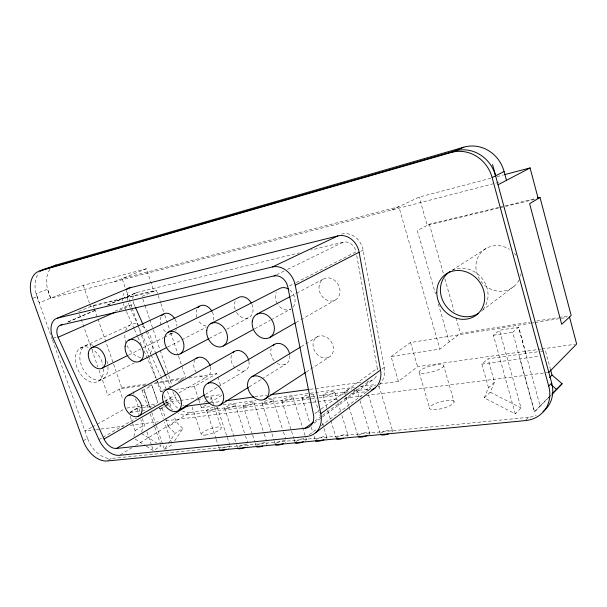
<?xml version="1.0" encoding="UTF-8"?>
<svg xmlns="http://www.w3.org/2000/svg" width="607" height="607" viewBox="0 0 607 607"><rect width="100%" height="100%" fill="white"/><g stroke="black" fill="none" stroke-linecap="round" stroke-linejoin="round"><path stroke-width="0.46" stroke-dasharray="3.04 2.28" d="M133.927 436.41L135.126 430.545L132.971 424.316M141.765 431.736L142.986 425.902L140.862 419.733M525.799 353.486L518.606 327.203L499.462 330.246L520.996 407.919L515.275 413.845L484.234 397.881L488.491 387.706L494.493 382.144L487.982 358.813L539.835 351.506M484.234 397.881L490.251 392.228L494.493 382.144M156.287 425.644L164.444 449.514L168.018 444.112M168.526 443.345L175.15 433.322L182.874 428.512L176.136 421.782L174.08 415.719M174.702 440.788L182.874 428.512M540.071 405.908L534.509 411.887L512.695 332.257L518.606 327.203L540.071 405.908L550.086 395.84M526.003 419.945L528.439 417.328A33.886 29.09 37.5 0 0 536.231 415.492M548.88 397.448L534.509 411.887L520.009 358.851M549.532 396.788L551.49 394.823M488.491 387.706L481.875 364.109L487.982 358.813M515.275 413.845L493.385 335.276L499.462 330.246M379.686 383.958L398.45 381.454L417.608 366.658L537.354 349.609M398.45 381.454L391.037 356.552L439.938 349.101L460.372 333.326L530.207 322.074M481.966 310.685L514.637 285.859M309.221 434.756L316.042 429.642M321.353 425.666L370.596 388.776A22.967 18.779 53.5 0 0 372.857 388.298M314.092 423.238L322.067 417.358M322.431 417.085L374.018 379.041M315.018 420.97L321.869 415.932M322.628 415.37L369.064 381.242A13.786 11.275 53.3 0 0 376.993 374.398M382.008 368.98L384.239 367.349L363.1 250.183A18.225 15.494 64.2 0 0 341.961 233.991L340.125 234.446M314.972 413.458L320.291 409.604M321.05 409.057L377.273 368.358L356.544 254.637M391.037 356.552L410.522 342.515L530.306 323.311M306.209 372.076L328.979 357.204A11.776 9.484 57.2 0 0 327.727 338.038A11.776 9.484 57.2 0 0 313.075 345.542A11.776 9.484 57.2 0 0 328.979 357.204M452.253 270.161L486.723 248.073M164.444 449.514L172.153 444.62L164.527 422.214M146.264 446.115L153.396 450.637L161.128 445.781L157.979 443.8M249.143 386.902L261.109 379.458M261.905 378.958L285.821 364.071M301.231 346.605L317.415 336.718M200.545 405.119L201.433 407.775L206.957 404.406M210.105 402.479L221.934 395.248M120.285 454.825L132.417 447.442M135.649 445.477L189.983 412.426L315.382 396.007M165.688 418.655L168.367 426.516L176.136 421.782M107.78 460.554L111.309 458.414L528.439 417.328M205.28 394.451L217.496 387.152M218.308 386.667L245.994 370.141M135.126 430.545L142.986 425.902M160.976 408.344L165.696 405.597M166.477 405.142L168.837 403.769M159.133 408.594L162.115 408.185L164.467 406.811M165.256 406.356L169.968 403.609L172.024 409.664M175.605 389.383L194.339 386.53L216.699 373.586L217.587 376.287M165.741 403.321L175.476 397.676A11.89 8.483 59.9 0 0 180.636 404.125M98.949 439.627L102.226 437.738M103.046 437.268L136.674 417.882M164.565 401.811L170.468 398.404A19.826 14.158 60 0 0 178.382 408.648M165.051 400.878L175.681 394.755M178.959 392.873L206.767 376.864M295.981 322.522L300.086 320.177M300.905 319.707L335.368 300.017M83.235 440.811L87.537 438.368A23.87 15.645 60.2 0 0 111.309 458.414M142.41 407.487L136.909 408.261L128.965 412.752L139.8 411.258M130.042 412.608L137.979 408.116M156.34 379.102L160.62 391.667L165.491 388.935M168.738 387.114L170.362 386.196M178.45 381.659L183.291 378.943L150.862 384.14M91.49 427.389L84.927 431.053L95.276 429.741M92.31 426.933L96.414 424.642M97.234 424.187L124.306 409.08M254.621 328.835L270.274 320.268M271.101 319.813L290.874 308.986A11.677 9.348 62.3 0 1 277.945 304.813M498.848 207.389L429.346 224.188L417.32 230.577L435.485 293.947M145.892 384.003L121.817 387.881L107.826 395.324L99.1 370.391M290.897 296.231L295.913 293.583M296.747 293.135L323.485 278.992M209.324 338.463L223.475 330.99M226.806 329.237L249.28 317.378M360.717 251.419L363.1 250.183M289.463 286.003L295.366 282.976M296.208 282.543L356.036 251.844A11.009 9.348 64.1 0 0 343.327 242.155L311.088 250.016M98.615 381.128L134.746 362.698M167.646 347.045L181.03 340.201M181.865 339.768L206.122 327.37M128.821 354.928L163.549 337.659M164.391 337.242L172.858 333.031M276.595 274.705L284.197 271.003M287.574 269.349L343.327 242.155M392.031 209.939L419.194 197.078L490.684 178.291M80.048 348.221L129.723 325.223M119.26 310.344L133.904 303.895A9.333 6.662 65.5 0 1 133.092 301.421M53.143 338.349L56.58 336.839M115.049 311.171L129.025 305.04A15.547 11.093 65.6 0 1 128.252 303.022M141.97 296.459L156.409 290.161L157.903 294.623M95.436 310.2L66.876 322.423L95.466 310.253M107.553 305.01L136.112 292.779M107.583 305.071L137 292.468L299.114 252.937M78.538 311.634L93.212 305.442L156.409 290.161M114.116 281.807L146.317 268.772L153.867 291.269L90.625 306.535L89.707 303.879M146.317 268.772L83.265 285.343L39.212 302.726L36.117 293.636A24.659 16.343 66.8 0 1 39.076 272.748M33.165 298.151L37.042 296.648L36.117 293.636L47.581 289.228A24.356 16.328 66.9 0 1 50.169 269.129M497.103 176.607L503.514 174.922M50.624 298.227L47.581 289.228L50.624 298.227L500.972 181.766M499.766 207.169L535.435 198.542M534.517 199.422L427.237 225.311L419.194 197.078M155.149 382.509L184.778 377.736M536.725 321.02L558.137 317.567M559.07 317.423L568.38 315.921M145.301 385.035L119.351 389.193L122.948 399.543M188.86 378.047L216.699 373.586M531.239 323.159L534.039 322.712M534.972 322.56L566.71 317.469M148.343 386.067L152.008 385.483L157.82 402.502L152.008 385.483L144.026 389.861L140.354 390.43M493.385 335.276L512.695 332.257M160.62 391.667L162.494 391.386M126.886 408.033L140.02 406.166M140.961 406.03L156.91 403.761M165.347 402.562L179.422 400.559M180.362 400.423L196.311 398.154M205.69 396.819L221.638 394.55M538.295 349.48L541.103 349.078M542.036 348.949L574.776 344.283M143.29 407.365L155.051 405.711M166.083 404.156L169.968 403.609M540.769 351.377L545.443 350.717L550.306 368.692M141.643 411.007L146.234 410.37M481.875 364.109L539.828 356.119M210.705 402.881L221.016 401.477M254.75 396.864L266.928 395.203M310.033 389.307L314.714 388.67M315.655 388.541L361.567 382.266M367.189 381.5L369.064 381.242M201.433 407.775L211.752 406.402M223.012 404.892L255.851 400.506M268.044 398.875L354.359 387.342M359.989 386.591L375.938 384.459M319.123 395.514L348.137 391.712M353.752 390.976L370.596 388.776M310.564 398.852L185.78 414.983A19.932 14.173 60 0 1 178.405 413.716M311.497 398.731L318.068 397.881M319.001 397.76L345.277 394.368M350.907 393.639L366.856 391.576M96.217 429.619L99.98 429.149M100.921 429.028L123.509 426.175M130.095 425.34L158.321 421.774M165.848 420.818L311.695 402.38M312.635 402.259L338.987 398.928M344.632 398.215L361.567 396.075M366.271 395.476L547.871 372.516M490.251 392.228L520.996 407.919M141.423 433.398L157.19 443.307M135.171 439.089L145.475 445.614M168.367 426.516L175.15 433.322M133.904 303.895L135.05 306.474M143.434 325.405L145.726 330.565M146.105 331.43L155.263 352.075M165.939 376.165L170.514 386.492M172.805 391.659L175.476 397.676M129.025 305.04L130.179 307.628M130.566 308.493L141.31 332.704M141.689 333.569L150.9 354.313M151.28 355.178L160.491 375.93M160.87 376.795L170.468 398.404M126.036 310.465L124.511 307.021A15.63 11.101 65.5 0 1 123.32 303.614M126.423 311.323L134.071 328.546M134.451 329.404L137.516 336.293M137.895 337.151L141.34 344.905M144.018 350.929L157.023 380.202M157.403 381.059L162.38 392.259M163.905 395.696L166.204 400.863A19.932 14.173 60 0 0 172.449 409.71M37.042 296.648L52.285 339.434M52.604 340.322L87.537 438.368M79.471 314.305L90.686 346.354M91.93 349.913L97.856 366.833M93.212 305.442L94.138 308.098M94.442 308.986L121.817 387.881M83.265 285.343L89.396 302.999M133.009 391.583L133.935 394.262M135.475 398.738L140.422 413.048M142.273 418.42L145.672 428.261M146.909 431.843L151.545 445.265M151.849 446.16L153.396 450.637M130.202 416.311L132.66 423.428M141.932 389.891L148.632 409.406M150.157 413.837L154.428 426.258M154.732 427.146L160.521 444.005M136.909 408.261L139.033 414.437M162.115 408.185L165.385 417.783M151.758 412.388L155.976 424.763M131.901 307.294L122.121 278.567L398.837 206.714L439.938 349.101M132.205 308.189L137.706 324.343M138.009 325.246L148.396 355.763M148.7 356.658L156.037 378.207M159.649 407.881L163.298 418.633M142.88 299.145L144.694 304.532M144.997 305.427L149.55 318.887M149.853 319.783L159.861 349.397M160.165 350.292L171.986 385.286M192.123 407.092L201.327 434.506M194.339 386.53L198.474 398.928M198.77 399.808L200.249 404.239M158.207 295.518L160.597 302.65M160.893 303.546L164.482 314.251M164.785 315.139L170.461 332.09M170.764 332.985L178.23 355.285M178.534 356.18L185.704 377.584M211.228 397.532L214.157 406.364M214.453 407.251L221.191 427.571M206.699 410.749L215.955 438.52M216.251 439.422L218.345 445.69M218.641 446.585L219.84 450.166M224.636 408.412L236.373 443.983M236.669 444.878L237.845 448.429M217.207 407.107L229.666 444.719M217.883 377.19L221.145 387.084M243.119 406L252.353 434.271M252.641 435.158L254.955 442.222M255.243 443.11L256.397 446.646M235.281 404.71L245.19 434.938M245.486 435.826L247.815 442.943M253.908 402.244L263.939 433.163M264.227 434.043L266.519 441.107M262.178 403.511L274.068 440.31M274.356 441.206L275.517 444.802M273.112 399.702L283.188 431.107M283.477 432.002L285.776 439.18M281.838 400.939L291.246 430.401M291.527 431.289L293.811 438.436M294.099 439.324L295.237 442.898M292.915 397.084L306.345 439.415M301.998 397.949L309.836 422.791M311.239 427.222L312.916 432.548M314.039 436.092L315.443 440.53M313.493 394.709L320.185 416.053M322.416 423.17L323.812 427.616M324.085 428.504L326.877 437.397M322.909 395.218L327.408 409.642M327.689 410.544L336.407 438.497M344.51 392.388L345.611 395.984M345.891 396.879L358.054 436.403M334.632 391.917A6.116 1.442 -17 0 1 325.762 395.726A6.116 1.442 -17 0 1 325.921 393.086A6.116 1.442 -17 0 1 334.632 391.917L337.712 401.864M337.993 402.767L340.793 411.804M341.908 415.423L348.069 435.31M358.949 397.137L356.468 389.034A6.229 1.487 -16.6 0 1 355.687 390.028M360.05 400.741L369.951 433.155M366.833 389.466L367.379 391.257M368.464 394.838L380.43 434.24M379.041 386.052L392.562 430.932M410.522 342.515L417.608 366.658M419.24 372.69L429.802 408.693M443.732 365.884A12.8 3.035 -15.5 0 1 424.695 373.328A12.8 3.035 -15.5 0 1 425.719 367.622A12.8 3.035 -15.5 0 1 443.732 365.884L454.188 402.077A12.724 3.475 -15.1 0 1 435.325 409.649A12.724 3.475 -15.1 0 1 436.122 403.245A12.724 3.475 -15.1 0 1 454.188 402.077M438.337 303.902L449.241 341.923M429.346 224.188L443.831 275.115M444.863 278.757L454.173 311.497M455.978 317.863L460.372 333.326M519.068 279.979A23.673 21.829 47 0 1 488.392 287.915A23.673 21.829 47 0 1 478.528 256.177A23.673 21.829 47 0 1 509.569 249.386M514.402 253.354A23.673 21.829 47 0 1 516.147 255.403M521.072 273.582A23.673 21.829 47 0 1 520.556 276.064M452.23 270.282A25.342 22.717 50 0 1 483.043 279.698A25.342 22.717 50 0 1 481.23 311.247M140.763 357.515A17.876 12.58 63.5 0 1 126.749 344.973M126.089 343.259A17.876 12.58 63.5 0 1 124.883 334.616M125.657 330.747A17.876 12.58 63.5 0 1 138.927 324.495M141.985 326.012A17.876 12.58 63.5 0 1 146.598 330.087M147.175 330.792A17.876 12.58 63.5 0 1 147.956 355.846M107.978 366.613A18.825 12.641 63.3 0 1 94.851 379.625A18.825 12.641 63.3 0 1 79.828 357.827A18.825 12.641 63.3 0 1 93.311 345.337M106.878 360.862A18.825 12.641 63.3 0 1 107.78 364.769M205.249 397.631A10.585 2.162 -18.6 0 1 209.134 399.884M207.237 400.908A10.585 2.162 -18.6 0 1 202.343 402.911M197.632 400.043A10.585 2.162 -18.6 0 1 202.753 398.268M217.2 407.441A5.569 1.199 -18.5 0 1 210.773 410.537A5.569 1.199 -18.5 0 1 206.919 410.15A5.569 1.199 -18.5 0 1 214.021 407.115M221.851 448.171A5.531 1.411 -18.7 0 1 229.211 446.13A5.531 1.411 -18.7 0 1 228.278 448.512M378.783 385.711A6.343 1.533 -16.3 0 1 378.305 387.054M368.699 390.073A6.343 1.533 -16.3 0 1 368.009 388.177A6.343 1.533 -16.3 0 1 375.847 385.574M381.143 433.11A6.298 1.806 -16 0 1 389.345 430.204A6.298 1.806 -16 0 1 391.879 432.063M354.731 390.62A6.229 1.487 -16.6 0 1 353.494 391.212M347.477 392.904A6.229 1.487 -16.6 0 1 344.966 391.682A6.229 1.487 -16.6 0 1 352.022 388.799M358.828 435.287A6.176 1.753 -16.4 0 1 367.561 432.381A6.176 1.753 -16.4 0 1 368.282 434.908M336.627 437.981A6.07 1.7 -16.8 0 1 345.193 434.574A6.07 1.7 -16.8 0 1 346.339 437.04M310.814 394.209A6.009 1.396 -17.3 0 1 311.649 396.265M309.001 397.395A6.009 1.396 -17.3 0 1 302.013 398.146A6.009 1.396 -17.3 0 1 307.992 394.816M316.3 439.438A5.964 1.646 -17.1 0 1 324.161 436.661A5.964 1.646 -17.1 0 1 326.035 438.489M238.832 446.995A5.607 1.457 -18.4 0 1 246.283 444.377A5.607 1.457 -18.4 0 1 247.444 446.153M257.322 445.189A5.691 1.502 -18.1 0 1 264.872 442.533A5.691 1.502 -18.1 0 1 266.2 444.324M277.338 442.731A5.774 1.548 -17.8 0 1 284.6 440.599A5.774 1.548 -17.8 0 1 285.525 442.435M275.737 443.899A5.774 1.548 -17.8 0 1 276.382 443.33M296.034 441.41A5.865 1.593 -17.5 0 1 303.788 438.679A5.865 1.593 -17.5 0 1 305.465 440.492M122.811 300.844A15.63 11.101 65.5 0 1 123.737 293.242M384.239 367.349A22.967 18.779 53.5 0 1 378.798 385.119M127.546 300.268A15.547 11.093 65.6 0 1 129.079 289.789M189.983 412.426A19.826 14.158 60 0 1 182.624 411.182M103.554 368.821A18.916 12.648 63.3 0 1 84.244 378.244A18.916 12.648 63.3 0 1 79.995 348.259A18.916 12.648 63.3 0 1 103.069 365.406M132.827 298.94A9.333 6.662 65.5 0 1 137 292.468M377.273 368.358A13.786 11.275 53.3 0 1 377.471 369.929M183.974 405.795A11.89 8.483 59.9 0 1 182.844 405.385M210.492 366.909A10.676 7.823 60.7 0 1 207.708 376.393A10.676 7.823 60.7 0 1 198.208 374.534M196.395 372.516A10.676 7.823 60.7 0 1 194.665 360.376M248.946 361.355A11.017 8.331 59.9 0 1 245.403 370.498A11.017 8.331 59.9 0 1 235.66 368.532M234.992 367.895A11.017 8.331 59.9 0 1 231.419 355.345M289.858 355.474A11.381 8.877 58.8 0 1 277.05 363.244M274.167 360.755A11.381 8.877 58.8 0 1 271.2 348.486M277.133 303.538A11.677 9.348 62.3 0 1 276.17 292.422M289.858 290.017A11.677 9.348 62.3 0 1 292.779 307.43M173.116 332.924A10.615 7.701 63.9 0 1 169.748 333.402M165.476 331.528A10.615 7.701 63.9 0 1 162.016 327.484M160.901 324.973A10.615 7.701 63.9 0 1 161.386 316.133M175.066 319.206A10.615 7.701 63.9 0 1 176.887 326.156M176.296 329.32A10.615 7.701 63.9 0 1 175.643 330.648M206.084 326.08A10.949 8.202 63.5 0 1 197.988 320.003M196.843 317.408A10.949 8.202 63.5 0 1 196.805 309.646M212.298 311.99A10.949 8.202 63.5 0 1 213.368 321.05M251.943 304.319A11.298 8.748 63 0 1 248.824 317.62A11.298 8.748 63 0 1 236.282 312.036M235.106 309.358A11.298 8.748 63 0 1 235.197 301.315M150.255 408.01L144.026 389.861L150.24 408.01M205.166 435.067A10.531 2.474 -18.7 0 0 221.191 428.254A10.531 2.474 -18.7 0 0 207.457 429.87A10.531 2.474 -18.7 0 0 205.166 435.067M226.745 408.61A5.645 1.237 -18.3 0 0 235.304 405.044A5.645 1.237 -18.3 0 0 227.837 406.045A5.645 1.237 -18.3 0 0 226.745 408.61M245.334 406.197A5.729 1.275 -18.1 0 0 253.954 402.578A5.729 1.275 -18.1 0 0 246.267 403.609A5.729 1.275 -18.1 0 0 245.334 406.197M264.508 403.701A5.82 1.313 -17.8 0 0 273.188 400.036A5.82 1.313 -17.8 0 0 265.259 401.098A5.82 1.313 -17.8 0 0 264.508 403.701M284.281 401.128A5.911 1.351 -17.6 0 0 293.022 397.418A5.911 1.351 -17.6 0 0 284.85 398.511A5.911 1.351 -17.6 0 0 284.281 401.128M319.168 285.472A12.079 10.015 61.3 0 0 332.909 300.928A12.079 10.015 61.3 0 0 336.407 282.005A12.079 10.015 61.3 0 0 319.168 285.472"/><path stroke-width="0.91" d="M552.142 394.163L562.112 383.753L552.006 374.989L550.549 369.595M506.466 180.34L504.091 171.508A33.651 31.67 70.6 0 0 463.862 147.182L56.056 265.054L39.766 270.942A24.788 16.351 66.8 0 0 32.383 298.454L83.235 440.811A23.992 15.645 60.2 0 0 107.075 460.979L525.389 420.598A34.113 29.204 37.8 0 0 548.713 386.113L551.68 382.987L492.55 164.52M549.555 377.516L552.006 374.989M548.811 372.402L576.65 344.017L569.51 317.021M552.089 393.822L562.112 383.753M315.519 432.799L375.08 387.926M62.582 324.335L60.852 325.079A10.175 6.723 64.9 0 0 58.09 337.264L104.063 439.036A12.952 8.551 60 0 0 116.483 448.436L305.124 428.246L313.493 422.085M131.006 287.293L57.582 318.068A16.95 11.192 65 0 0 53.143 338.349L98.949 439.627A21.602 14.272 60.1 0 0 119.48 455.318L306.945 436.463A25.365 19.462 54.7 0 0 320.8 413.693L380.521 370.065L359.124 252.239A18.347 15.539 64.2 0 0 337.887 235.918L129.488 287.923A15.63 11.101 65.5 0 0 126.688 289.296M264.591 399.262A12.937 9.78 57.8 0 0 262.755 378.502A12.937 9.78 57.8 0 0 247.595 386.151A12.937 9.78 57.8 0 0 264.591 399.262L305.427 372.592M219.643 405.271A12.459 9.097 59.1 0 0 217.549 385.301A12.459 9.097 59.1 0 0 203.557 392.592A12.459 9.097 59.1 0 0 219.643 405.271L248.346 387.403M251.89 376.757L300.427 347.098M540.002 197.442L529.615 203.709L561.71 324.328L571.172 315.473L540.002 197.442L537.263 198.102M178.412 410.491L204.468 394.937M116.483 448.436L187.282 406.083L209.772 403.01M207.397 383.571L274.637 344.26M104.063 439.036L164.929 403.792M138.062 416.41A11.624 7.921 60.7 0 0 137.114 398.253A11.624 7.921 60.7 0 0 124.192 403.124A11.624 7.921 60.7 0 0 138.062 416.41L163.42 401.819M269.728 337.522L295.161 322.992M165.4 390.301L233.991 351.688M223.308 345.982L253.794 329.29M128.069 395.491L197.677 357.599M256.64 314.358L290.063 296.671M180.196 353.835L208.497 338.903M498.036 184.771L530.093 167.934L538.181 198.542M57.582 318.068L272.376 266.966A20.198 16.169 63.5 0 1 295.222 285.237L359.124 252.239M210.712 323.668L279.395 288.666A11.677 9.348 62.3 0 1 288.469 289.053M140.05 361.157L166.811 347.47M39.766 270.942L451.092 152.516A34.47 32.148 69.5 0 1 492.125 177.54L504.091 171.508M102.568 367.986L127.978 355.353M168.048 332.325L238.172 297.711A11.298 8.748 63 0 1 251.275 302.984M60.852 325.079L274.06 275.942L275.745 275.123M128.32 340.375L199.551 306.186M272.376 266.966L337.887 235.918M91.24 347.902L163.291 314.145M58.09 337.264L114.951 312.233M451.092 152.516L463.862 147.182M504.432 174.679L530.093 167.934M225.698 400.832L253.809 396.993M270.676 394.687L309.092 389.436M551.262 384.823L556.718 389.573M135.429 307.339L143.055 324.548M155.642 352.94L165.559 375.308M492.125 177.54L548.713 386.113M295.222 285.237L320.8 413.693M478.536 313.341A25.342 22.717 50 0 1 445.121 304.82A25.342 22.717 50 0 1 450.007 271.519M40.677 271.208A24.659 16.343 66.8 0 1 44.478 269.242L454.802 150.968A34.235 32.012 69.8 0 1 495.6 175.787M54.061 265.851A24.356 16.328 66.9 0 1 56.056 265.054M225.758 449.597A5.531 1.411 -18.7 0 1 219.84 450.166M388.283 433.922A6.298 1.806 -16 0 1 380.43 434.24M367.06 435.53A6.176 1.753 -16.4 0 1 358.274 436.812M343.699 438.224A6.07 1.7 -16.8 0 1 336.407 438.497M323.88 439.711A5.964 1.646 -17.1 0 1 318.144 441.281A5.964 1.646 -17.1 0 1 315.443 440.53M245.281 447.321A5.607 1.457 -18.4 0 1 237.845 448.429M262.679 446.039A5.691 1.502 -18.1 0 1 256.397 446.646M283.37 443.634A5.774 1.548 -17.8 0 1 275.517 444.802M303.303 441.699A5.865 1.593 -17.5 0 1 295.237 442.898M380.521 370.065A23.112 18.825 53.5 0 1 371.272 390.331M305.124 428.246A15.228 11.685 54.6 0 0 313.455 414.558L287.779 286.868A12.201 9.758 63.4 0 0 274.06 275.942M551.68 382.987A33.886 29.09 37.5 0 1 542.992 411.667M187.282 406.083A11.89 8.483 59.9 0 1 185.105 406.053M195.955 358.699A10.676 7.823 60.7 0 1 210.25 366.029M232.906 352.675A11.017 8.331 59.9 0 1 241.776 351.438A11.017 8.331 59.9 0 1 248.756 360.444M272.816 345.702A11.381 8.877 58.8 0 1 282.46 344.419A11.381 8.877 58.8 0 1 289.66 354.056M161.788 315.549A10.615 7.701 63.9 0 1 174.588 318.417M197.935 307.65A10.949 8.202 63.5 0 1 211.964 311.353M436.782 292.437A25.517 22.8 50.2 0 0 472.899 317.188A25.517 22.8 50.2 0 0 472.512 275.077A25.517 22.8 50.2 0 0 436.782 292.437M88.311 353.737A11.548 7.792 63.5 0 0 100.671 368.722A11.548 7.792 63.5 0 0 101.877 351.271A11.548 7.792 63.5 0 0 88.311 353.737M125.095 346.453A11.943 8.339 63.2 0 0 138.009 361.931A11.943 8.339 63.2 0 0 139.61 343.812A11.943 8.339 63.2 0 0 125.095 346.453M164.489 338.653A12.36 8.946 62.7 0 0 178.003 354.655A12.36 8.946 62.7 0 0 180.059 335.823A12.36 8.946 62.7 0 0 164.489 338.653M206.775 330.276A12.815 9.629 62.1 0 0 220.94 346.847A12.815 9.629 62.1 0 0 223.513 327.234A12.815 9.629 62.1 0 0 206.775 330.276M252.284 321.262A13.301 10.38 61.2 0 0 267.163 338.433A13.301 10.38 61.2 0 0 270.335 317.977A13.301 10.38 61.2 0 0 252.284 321.262M162.471 396.637A12.026 8.483 60 0 0 176.387 411.409A12.026 8.483 60 0 0 177.016 393.033A12.026 8.483 60 0 0 162.471 396.637"/></g></svg>
